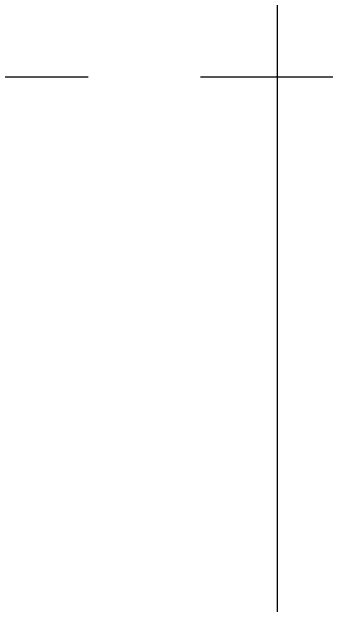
# Model space of a CAD drawing. Header units: millimetres. Extents: x 2519235 to 7246330, y 25937 to 201821.
# Drawn here: x 2752808 to 2753680, y 70688 to 72334 of the extents above; entities that cross this region are included whole.
import ezdxf
from ezdxf.enums import TextEntityAlignment as Align

# ---------------------------------------------------------------- set-up
doc = ezdxf.new("R2010")
doc.units = ezdxf.units.MM
doc.linetypes.add('TA_GL_005.00000', pattern=[13.75, 5, -1.25, 1.25, -1.25, 5])
doc.layers.get('Defpoints').update_dxf_attribs({"color": 140})
doc.layers.add('000 - 0_SYM_DWG_GRID-BUBBLE_MAIN_COLOR_1', color=1, linetype='Continuous')
doc.layers.add('000 - 0_SYM_DWG_GRIDLINE_MAIN_COLOR_251', color=251, linetype='Continuous')
doc.styles.add('Arial', font='arial.ttf', dxfattribs={"height": 300})
doc.styles.add('TA', font='', dxfattribs={"height": 4.5})
doc.styles.get('TA').set_extended_font_data('Cordia New')

# ---------------------------------------------------------------- blocks, each defined once
blk = doc.blocks.new('*U1096')
at = {"layer": '000 - 0_SYM_DWG_GRIDLINE_MAIN_COLOR_251', "linetype": 'ByBlock', "ltscale": 5}
blk.add_line((2, 0), (-866, 0), dxfattribs=at)
at = {"style": 'TA', "flags": 1}
blk.add_attdef('LOCATION', (6, -6), '', height=4.5, rotation=270, dxfattribs=at)
at = {"layer": '000 - 0_SYM_DWG_GRID-BUBBLE_MAIN_COLOR_1', "style": 'Arial'}
blk.add_attdef('GRID-HEAD', text='', height=4, rotation=180, dxfattribs=at).set_placement((22, 0), align=Align.MIDDLE_CENTER)
blk = doc.blocks.new('W-1-PP17-ENT1_REV02_20260415-161303_PP17_ENT1_MAIN_DIMS_PL')
at = {"layer": '000 - 0_SYM_DWG_GRIDLINE_MAIN_COLOR_251', "linetype": 'TA_GL_005.00000', "xscale": 50, "yscale": 50, "zscale": 50, "rotation": 180}
blk.add_blockref('*U1096', (-18300, -15410), dxfattribs=at)
blk = doc.blocks.new('W-1-PP17-ENT1_REV03_20260817-115107_UPPER_ROOF_EXPL')
blk.add_blockref('W-1-PP17-ENT1_REV02_20260415-161303_PP17_ENT1_MAIN_DIMS_PL', (0, 0))

msp = doc.modelspace()

# ---------------------------------------------------------------- block references
msp.add_blockref('W-1-PP17-ENT1_REV03_20260817-115107_UPPER_ROOF_EXPL', (2734544.161, 87563.69))

# ---------------------------------------------------------------- next in the draw order: linework, layer by layer
at = {"layer": 'Defpoints'}
msp.add_lwpolyline([(2753544.057, 68477.178), (2714852.039, 68477.178), (2714852.039, 90677.177), (2753544.057, 90677.177)], close=True, dxfattribs=at)

doc.saveas('drawing.dxf')
